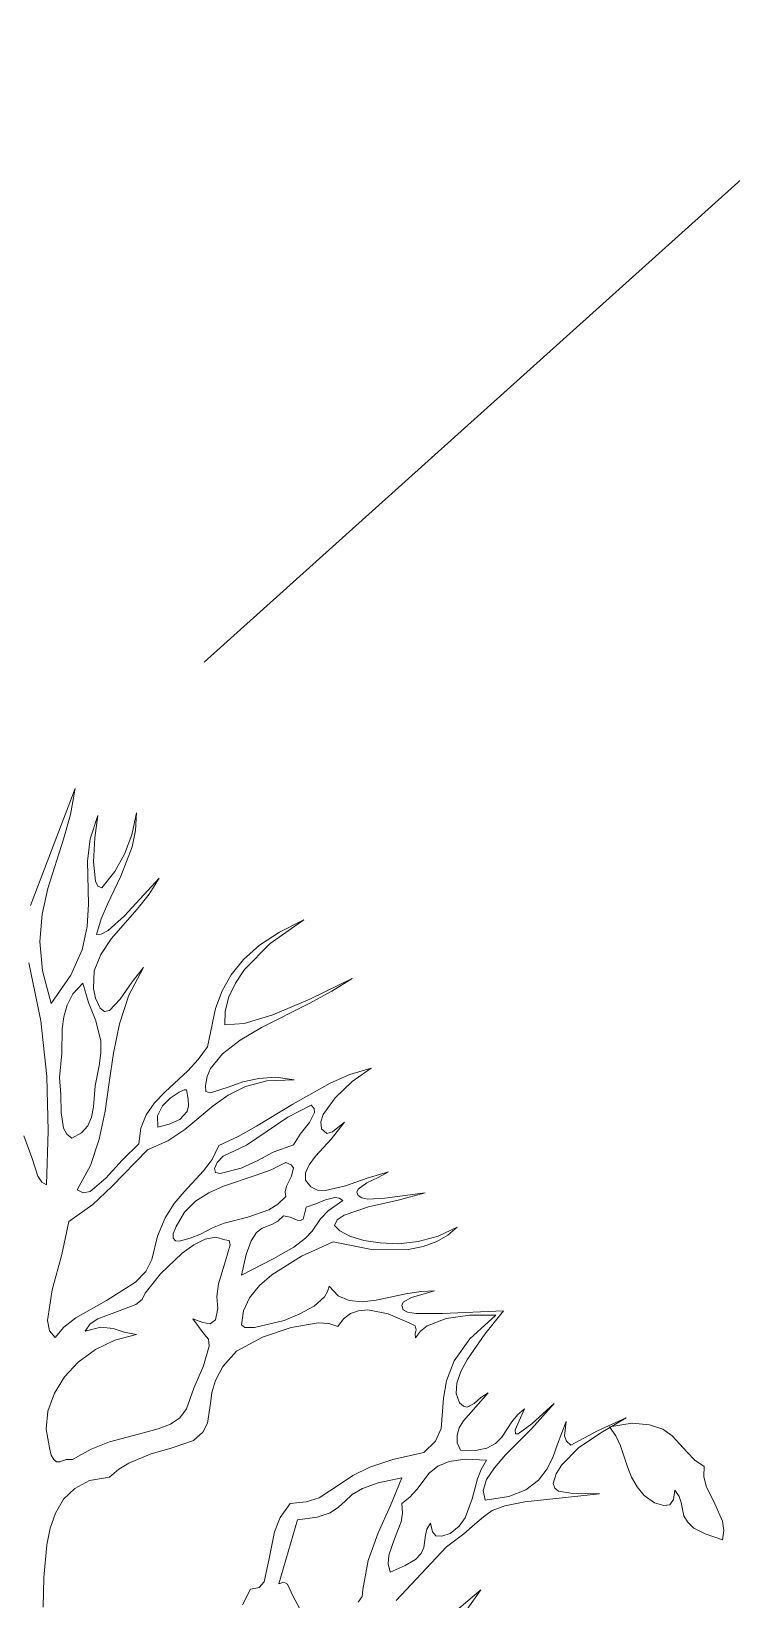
# Model space of a CAD drawing. Header units: inches. Extents: x -885 to 26362, y -28010 to 990.
# Drawn here: x 4402.633 to 4403.455, y -2400.878 to -2399.035 of the extents above; entities that cross this region are included whole.
import ezdxf

# ---------------------------------------------------------------- set-up
doc = ezdxf.new("R2010")
doc.units = ezdxf.units.IN
doc.header["$MEASUREMENT"] = 0
doc.layers.add('Text', color=7, linetype='Continuous')
doc.layers.add('TREE', color=3, linetype='Continuous', lineweight=15)

# ---------------------------------------------------------------- blocks, each defined once
blk = doc.blocks.new('tree2')
at = {"layer": 'TREE'}
for points in [[(5207.866, 5947.8024), (5207.8786, 5947.8199), (5207.8527, 5947.7981)], [(5207.8013, 5947.8104), (5207.8472, 5947.8593), (5207.8629, 5947.871), (5207.8731, 5947.88), (5207.8808, 5947.8867), (5207.8888, 5947.8923), (5207.9005, 5947.8966), (5207.9186, 5947.9003), (5207.9867, 5947.9077), (5207.9605, 5947.9083), (5207.9494, 5947.9101), (5207.946, 5947.9129), (5207.9445, 5947.9169), (5207.9473, 5947.9259), (5207.9525, 5947.9342), (5207.9676, 5947.9496), (5207.9879, 5947.9634), (5208.011, 5947.977), (5207.9848, 5947.965), (5207.9605, 5947.952), (5207.9565, 5947.9557), (5207.9547, 5947.9606), (5207.9562, 5947.9736), (5207.9485, 5947.953), (5207.9445, 5947.9416), (5207.939, 5947.9305), (5207.931, 5947.92), (5207.9196, 5947.9114), (5207.9039, 5947.9052), (5207.8826, 5947.9018), (5207.8805, 5947.9108), (5207.8838, 5947.9206), (5207.8909, 5947.9314), (5207.9011, 5947.9431), (5207.9248, 5947.9668), (5207.9454, 5947.9899), (5207.9251, 5947.9714), (5207.9125, 5947.9625), (5207.91, 5947.9625), (5207.9097, 5947.9659), (5207.9183, 5947.9853), (5207.9119, 5947.9797), (5207.9069, 5947.9733), (5207.8977, 5947.9594), (5207.8918, 5947.9536), (5207.8841, 5947.9493), (5207.8737, 5947.9471), (5207.8601, 5947.9474), (5207.857, 5947.9542), (5207.857, 5947.961), (5207.8589, 5947.9677), (5207.8626, 5947.9742), (5207.8851, 5947.9998), (5207.8786, 5947.9954), (5207.8724, 5947.9899), (5207.866, 5947.9868), (5207.8626, 5947.9877), (5207.8592, 5947.9905), (5207.8561, 5947.9991), (5207.8567, 5948.0087), (5207.8604, 5948.0192), (5207.8663, 5948.0305), (5207.8823, 5948.0533), (5207.8992, 5948.0746), (5207.8435, 5948.0721), (5207.8195, 5948.0721), (5207.8115, 5948.0733), (5207.8078, 5948.0755), (5207.8065, 5948.0795), (5207.8078, 5948.0826), (5207.8152, 5948.0869), (5207.8364, 5948.0927), (5207.8238, 5948.0921), (5207.8102, 5948.09), (5207.7831, 5948.0844), (5207.7702, 5948.0829), (5207.7585, 5948.0841), (5207.7483, 5948.0884), (5207.7403, 5948.0971), (5207.7388, 5948.0921), (5207.736, 5948.0875), (5207.7265, 5948.0789), (5207.7135, 5948.0718), (5207.6991, 5948.0659), (5207.6723, 5948.0595), (5207.6634, 5948.0595), (5207.6603, 5948.0617), (5207.6621, 5948.0746), (5207.6677, 5948.0866), (5207.6766, 5948.0977), (5207.688, 5948.1075), (5207.7151, 5948.1245), (5207.744, 5948.1374), (5207.7804, 5948.1303), (5207.8124, 5948.1306), (5207.8259, 5948.1334), (5207.8383, 5948.1377), (5207.8484, 5948.1436), (5207.857, 5948.1509), (5207.8395, 5948.1426), (5207.8213, 5948.1377), (5207.8035, 5948.1358), (5207.7868, 5948.1365), (5207.7717, 5948.1389), (5207.7591, 5948.1426), (5207.7499, 5948.1476), (5207.745, 5948.1525), (5207.7474, 5948.1577), (5207.7539, 5948.162), (5207.7761, 5948.1694), (5207.8032, 5948.1756), (5207.8278, 5948.1823), (5207.7911, 5948.1774), (5207.7754, 5948.1765), (5207.7699, 5948.1777), (5207.7668, 5948.1799), (5207.7656, 5948.183), (5207.7668, 5948.1857), (5207.7745, 5948.1913), (5207.785, 5948.1962), (5207.7942, 5948.2014), (5207.7748, 5948.1956), (5207.7551, 5948.1885), (5207.737, 5948.1845), (5207.7296, 5948.1848), (5207.7234, 5948.1876), (5207.7188, 5948.1937), (5207.7185, 5948.2005), (5207.7219, 5948.2079), (5207.7277, 5948.2156), (5207.7422, 5948.2313), (5207.7542, 5948.2467), (5207.7434, 5948.2378), (5207.7382, 5948.2365), (5207.7333, 5948.2406), (5207.7326, 5948.247), (5207.7348, 5948.2538), (5207.7456, 5948.2689), (5207.7613, 5948.2837), (5207.7785, 5948.296), (5207.7591, 5948.2901), (5207.741, 5948.2824), (5207.7071, 5948.2633), (5207.6741, 5948.243), (5207.6572, 5948.2338), (5207.6396, 5948.2255), (5207.6335, 5948.2128), (5207.6258, 5948.2024), (5207.6079, 5948.1833), (5207.599, 5948.1725), (5207.5907, 5948.1593), (5207.5836, 5948.1426), (5207.5787, 5948.1214), (5207.5731, 5948.1106), (5207.5636, 5948.1008), (5207.5371, 5948.0841), (5207.5094, 5948.0681), (5207.4983, 5948.0598), (5207.4903, 5948.0503), (5207.4851, 5948.0564), (5207.4835, 5948.0659), (5207.4878, 5948.0937), (5207.4964, 5948.126), (5207.5029, 5948.1562), (5207.5248, 5948.1716), (5207.542, 5948.1879), (5207.5747, 5948.2215), (5207.5931, 5948.2298), (5207.6085, 5948.2399), (5207.6344, 5948.2615), (5207.648, 5948.2713), (5207.664, 5948.2793), (5207.6834, 5948.2843), (5207.7083, 5948.2852), (5207.6917, 5948.2877), (5207.676, 5948.2867), (5207.6615, 5948.2834), (5207.6492, 5948.279), (5207.6319, 5948.2735), (5207.6279, 5948.2747), (5207.6276, 5948.2803), (5207.6289, 5948.2883), (5207.6319, 5948.2957), (5207.643, 5948.3092), (5207.659, 5948.3215), (5207.6784, 5948.3332), (5207.7219, 5948.3551), (5207.7428, 5948.3662), (5207.7613, 5948.3779), (5207.7225, 5948.3588), (5207.6889, 5948.3446), (5207.6627, 5948.3366), (5207.6452, 5948.3354), (5207.6455, 5948.348), (5207.6486, 5948.361), (5207.6547, 5948.3736), (5207.663, 5948.3859), (5207.6864, 5948.4096), (5207.7172, 5948.4312), (5207.6948, 5948.4201), (5207.6766, 5948.4081), (5207.6621, 5948.3951), (5207.651, 5948.3813), (5207.6427, 5948.3665), (5207.6366, 5948.3505), (5207.6292, 5948.3154), (5207.6209, 5948.304), (5207.6113, 5948.2935), (5207.5907, 5948.2744), (5207.5811, 5948.2643), (5207.5734, 5948.2535), (5207.5685, 5948.2412), (5207.5667, 5948.227), (5207.5519, 5948.2125), (5207.5365, 5948.1956), (5207.5223, 5948.1836), (5207.5158, 5948.1823), (5207.5106, 5948.1851), (5207.5226, 5948.2073), (5207.5306, 5948.2313), (5207.5359, 5948.2569), (5207.5396, 5948.283), (5207.5436, 5948.3098), (5207.5491, 5948.3363), (5207.5577, 5948.3625), (5207.571, 5948.3877), (5207.5605, 5948.3748), (5207.5497, 5948.3591), (5207.5399, 5948.3486), (5207.5353, 5948.3477), (5207.5313, 5948.3508), (5207.5272, 5948.36), (5207.5254, 5948.3686), (5207.526, 5948.3847), (5207.5319, 5948.3998), (5207.5414, 5948.4139), (5207.5651, 5948.441), (5207.5762, 5948.4549), (5207.5851, 5948.4693), (5207.5537, 5948.4349), (5207.5386, 5948.4216), (5207.5325, 5948.4182), (5207.5282, 5948.4179), (5207.5325, 5948.4321), (5207.538, 5948.4456), (5207.5503, 5948.4712), (5207.5605, 5948.498), (5207.5636, 5948.5128), (5207.5645, 5948.5291), (5207.5602, 5948.5088), (5207.5537, 5948.4912), (5207.5448, 5948.4755), (5207.5331, 5948.4604), (5207.5294, 5948.462), (5207.5272, 5948.4666), (5207.5254, 5948.4841), (5207.5266, 5948.5063), (5207.5294, 5948.5266), (5207.5223, 5948.5051), (5207.5199, 5948.485), (5207.5208, 5948.4456), (5207.5195, 5948.4253), (5207.5149, 5948.4041), (5207.5048, 5948.3807), (5207.4869, 5948.3551), (5207.4789, 5948.3847), (5207.4764, 5948.4115), (5207.4786, 5948.4364), (5207.4838, 5948.4598), (5207.498, 5948.5048), (5207.5045, 5948.5275), (5207.5088, 5948.5513), (5207.4678, 5948.4444)], [(5207.4795, 5947.8042), (5207.4801, 5947.8313), (5207.4829, 5947.8612), (5207.486, 5947.8763), (5207.4906, 5947.8901), (5207.498, 5947.9028), (5207.5082, 5947.9126), (5207.5217, 5947.9197), (5207.5399, 5947.9228), (5207.5485, 5947.9302), (5207.5577, 5947.9357), (5207.5771, 5947.9437), (5207.5971, 5947.9496), (5207.6165, 5947.9563), (5207.6249, 5947.964), (5207.6292, 5947.972), (5207.6319, 5947.9899), (5207.6332, 5948.0001), (5207.6366, 5948.0111), (5207.6433, 5948.0238), (5207.6557, 5948.0379), (5207.6794, 5948.0506), (5207.7055, 5948.0595), (5207.7302, 5948.0635), (5207.74, 5948.0629), (5207.748, 5948.0604), (5207.7533, 5948.0672), (5207.7597, 5948.0721), (5207.7671, 5948.0746), (5207.7754, 5948.0755), (5207.7939, 5948.0718), (5207.8133, 5948.0635), (5207.8185, 5948.061), (5207.8195, 5948.0573), (5207.8185, 5948.0536), (5207.8189, 5948.05), (5207.8235, 5948.0561), (5207.8296, 5948.061), (5207.8469, 5948.0675), (5207.8684, 5948.0706), (5207.8921, 5948.0706), (5207.8684, 5948.049), (5207.8543, 5948.029), (5207.8472, 5948.0108), (5207.8444, 5947.9948), (5207.8423, 5947.9671), (5207.8373, 5947.9557), (5207.8266, 5947.9453), (5207.7982, 5947.9391), (5207.7773, 5947.932), (5207.7619, 5947.9243), (5207.7505, 5947.9166), (5207.7311, 5947.904), (5207.7194, 5947.9003), (5207.7046, 5947.8988), (5207.6957, 5947.8861), (5207.6905, 5947.8729), (5207.6852, 5947.847), (5207.6809, 5947.8273), (5207.6763, 5947.8221), (5207.6686, 5947.8205), (5207.6612, 5947.8064)], [(5207.4826, 5948.1897), (5207.4783, 5948.1919), (5207.4746, 5948.1974), (5207.469, 5948.2144), (5207.462, 5948.2344)], [(5207.4663, 5948.3921), (5207.4774, 5948.3391), (5207.4829, 5948.2883), (5207.4841, 5948.2387), (5207.4826, 5948.1897)], [(5207.5057, 5948.2322), (5207.5011, 5948.2359), (5207.498, 5948.2412), (5207.4958, 5948.2556), (5207.4955, 5948.272), (5207.4943, 5948.2874), (5207.4964, 5948.3095), (5207.4968, 5948.332), (5207.4983, 5948.3428), (5207.5014, 5948.3536), (5207.5066, 5948.3637), (5207.5155, 5948.3736), (5207.5208, 5948.356), (5207.5276, 5948.3391), (5207.5319, 5948.3206), (5207.5322, 5948.3101), (5207.5306, 5948.2981), (5207.5269, 5948.28), (5207.5254, 5948.2606), (5207.5235, 5948.2513), (5207.5202, 5948.2433), (5207.5143, 5948.2369), (5207.5057, 5948.2322)], [(5207.5839, 5948.2421), (5207.5836, 5948.2526), (5207.5882, 5948.2615), (5207.5953, 5948.2686), (5207.6036, 5948.2741), (5207.6079, 5948.2763), (5207.6101, 5948.2763), (5207.6116, 5948.2677), (5207.6119, 5948.2615), (5207.6107, 5948.2566), (5207.6042, 5948.2492), (5207.5944, 5948.2449), (5207.5839, 5948.2421)], [(5207.6409, 5948.1999), (5207.6366, 5948.2008), (5207.6356, 5948.2045), (5207.6381, 5948.2098), (5207.6436, 5948.2156), (5207.6649, 5948.2258), (5207.6837, 5948.2384), (5207.7025, 5948.2513), (5207.7237, 5948.2621), (5207.7265, 5948.2593), (5207.7268, 5948.2556), (5207.7222, 5948.2464), (5207.7139, 5948.2359), (5207.7077, 5948.2261), (5207.6892, 5948.2193), (5207.6747, 5948.2116), (5207.66, 5948.2048), (5207.6409, 5948.1999)], [(5207.623, 5948.1445), (5207.6135, 5948.1408), (5207.6036, 5948.1383), (5207.6002, 5948.1386), (5207.5981, 5948.1408), (5207.5981, 5948.1448), (5207.6008, 5948.1516), (5207.6082, 5948.1645), (5207.6184, 5948.1747), (5207.6304, 5948.1823), (5207.644, 5948.1882), (5207.6729, 5948.1981), (5207.6874, 5948.2033), (5207.7006, 5948.2098), (5207.7055, 5948.2079), (5207.7077, 5948.2051), (5207.7058, 5948.1974), (5207.7012, 5948.1882), (5207.7, 5948.1833), (5207.7006, 5948.179), (5207.6935, 5948.1719), (5207.6852, 5948.1666), (5207.6661, 5948.1602), (5207.6446, 5948.1546), (5207.6338, 5948.1503), (5207.623, 5948.1445)], [(5207.6603, 5948.1072), (5207.6646, 5948.126), (5207.6692, 5948.1386), (5207.6741, 5948.146), (5207.6791, 5948.15), (5207.6886, 5948.1537), (5207.6935, 5948.1565), (5207.6985, 5948.1614), (5207.7046, 5948.1602), (5207.7111, 5948.1574), (5207.7142, 5948.1571), (5207.7166, 5948.1583), (5207.7194, 5948.1691), (5207.728, 5948.1722), (5207.737, 5948.1759), (5207.7453, 5948.178), (5207.7493, 5948.1774), (5207.7526, 5948.1753), (5207.7394, 5948.1657), (5207.7323, 5948.1586), (5207.7246, 5948.1473), (5207.7188, 5948.1408), (5207.708, 5948.1328), (5207.6892, 5948.122), (5207.6603, 5948.1072)], [(5207.4854, 5947.9496), (5207.4823, 5947.9665), (5207.4838, 5947.9831), (5207.4897, 5947.9995), (5207.4989, 5948.0145), (5207.5115, 5948.0278), (5207.5272, 5948.0392), (5207.5448, 5948.0478), (5207.5645, 5948.053), (5207.5534, 5948.0552), (5207.5433, 5948.0586), (5207.5319, 5948.0598), (5207.5177, 5948.0561), (5207.5223, 5948.0626), (5207.5294, 5948.0672), (5207.5473, 5948.074), (5207.5639, 5948.0804), (5207.5697, 5948.085), (5207.5725, 5948.0906), (5207.5864, 5948.1084), (5207.6061, 5948.1272), (5207.6169, 5948.1349), (5207.6273, 5948.1399), (5207.6369, 5948.1417), (5207.6452, 5948.1395), (5207.6492, 5948.1389), (5207.6501, 5948.1349), (5207.6458, 5948.1201), (5207.6393, 5948.0992), (5207.6378, 5948.0878), (5207.6387, 5948.0767), (5207.6366, 5948.0663), (5207.6316, 5948.0626), (5207.6249, 5948.0638), (5207.6159, 5948.0672), (5207.6264, 5948.0533), (5207.6301, 5948.0487), (5207.6307, 5948.0423), (5207.6258, 5948.0244), (5207.6169, 5948.0041), (5207.6101, 5947.9853), (5207.6042, 5947.977), (5207.5956, 5947.9711), (5207.5842, 5947.9668), (5207.571, 5947.9634), (5207.5399, 5947.9551), (5207.5232, 5947.9483), (5207.5063, 5947.9388), (5207.5005, 5947.9388), (5207.4946, 5947.9369), (5207.4915, 5947.9369), (5207.4891, 5947.9388), (5207.4869, 5947.9428), (5207.4854, 5947.9496)], [(5208.0988, 5947.8657), (5208.0831, 5947.871), (5208.0726, 5947.8762), (5208.0668, 5947.882), (5208.0637, 5947.8876), (5208.0613, 5947.8996), (5208.0594, 5947.9051), (5208.0554, 5947.911), (5208.0542, 5947.9024), (5208.0508, 5947.8977), (5208.0452, 5947.8971), (5208.0369, 5947.8993), (5208.0274, 5947.9061), (5208.0209, 5947.9141), (5208.016, 5947.9227), (5208.0123, 5947.9322), (5208.0058, 5947.9513), (5208.0015, 5947.9606), (5207.9957, 5947.9689), (5208.0166, 5947.972), (5208.0323, 5947.9707), (5208.0443, 5947.9667), (5208.0529, 5947.9606), (5208.0665, 5947.9455), (5208.0736, 5947.9384), (5208.0822, 5947.9325), (5208.0819, 5947.9233), (5208.084, 5947.9147), (5208.0917, 5947.8984), (5208.0988, 5947.8827), (5208.1001, 5947.8743), (5208.0988, 5947.8657)], [(5207.7958, 5947.8362), (5207.7939, 5947.8439), (5207.7945, 5947.8516), (5207.7998, 5947.8667), (5207.8059, 5947.8821), (5207.8072, 5947.8901), (5207.8065, 5947.8988), (5207.8139, 5947.9046), (5207.8201, 5947.9117), (5207.8315, 5947.9265), (5207.8392, 5947.9329), (5207.8497, 5947.9372), (5207.8641, 5947.9394), (5207.8838, 5947.9382), (5207.8789, 5947.9299), (5207.8755, 5947.9212), (5207.8706, 5947.9031), (5207.8641, 5947.8858), (5207.8586, 5947.8781), (5207.8506, 5947.8713), (5207.8429, 5947.8689), (5207.8376, 5947.8692), (5207.8343, 5947.8729), (5207.8327, 5947.8809), (5207.8293, 5947.8754), (5207.8281, 5947.8698), (5207.8266, 5947.8587), (5207.8241, 5947.8532), (5207.8189, 5947.8476), (5207.8096, 5947.8421), (5207.7958, 5947.8362)], [(5207.8065, 5947.9222), (5207.7961, 5947.8969), (5207.785, 5947.872), (5207.7757, 5947.8467), (5207.7708, 5947.8202), (5207.7702, 5947.8141), (5207.7668, 5947.8088)], [(5207.7132, 5947.8033), (5207.7071, 5947.8147), (5207.7021, 5947.8252), (5207.6988, 5947.827), (5207.6942, 5947.8255), (5207.7114, 5947.884), (5207.7292, 5947.8864), (5207.741, 5947.8904), (5207.7486, 5947.8954), (5207.7548, 5947.9009), (5207.7613, 5947.9071), (5207.7705, 5947.9126), (5207.785, 5947.9178), (5207.8065, 5947.9222)]]:
    blk.add_lwpolyline(points, dxfattribs=at)

msp = doc.modelspace()

# ---------------------------------------------------------------- linework, layer by layer
at = {"layer": 'Text', "color": 5, "lineweight": 25}
msp.add_lwpolyline([(4402.835802, -2399.776031), (4403.660072, -2399.03458), (4404.185654, -2400.007911)], dxfattribs=at)

# ---------------------------------------------------------------- block references
at = {"layer": 'TREE', "color": 3, "xscale": 1.288602291024512, "yscale": 1.288602291008523, "zscale": 1.288602291016571}
msp.add_blockref('tree2', (-2307.723409, -10065.2414), dxfattribs=at)

doc.saveas('drawing.dxf')
